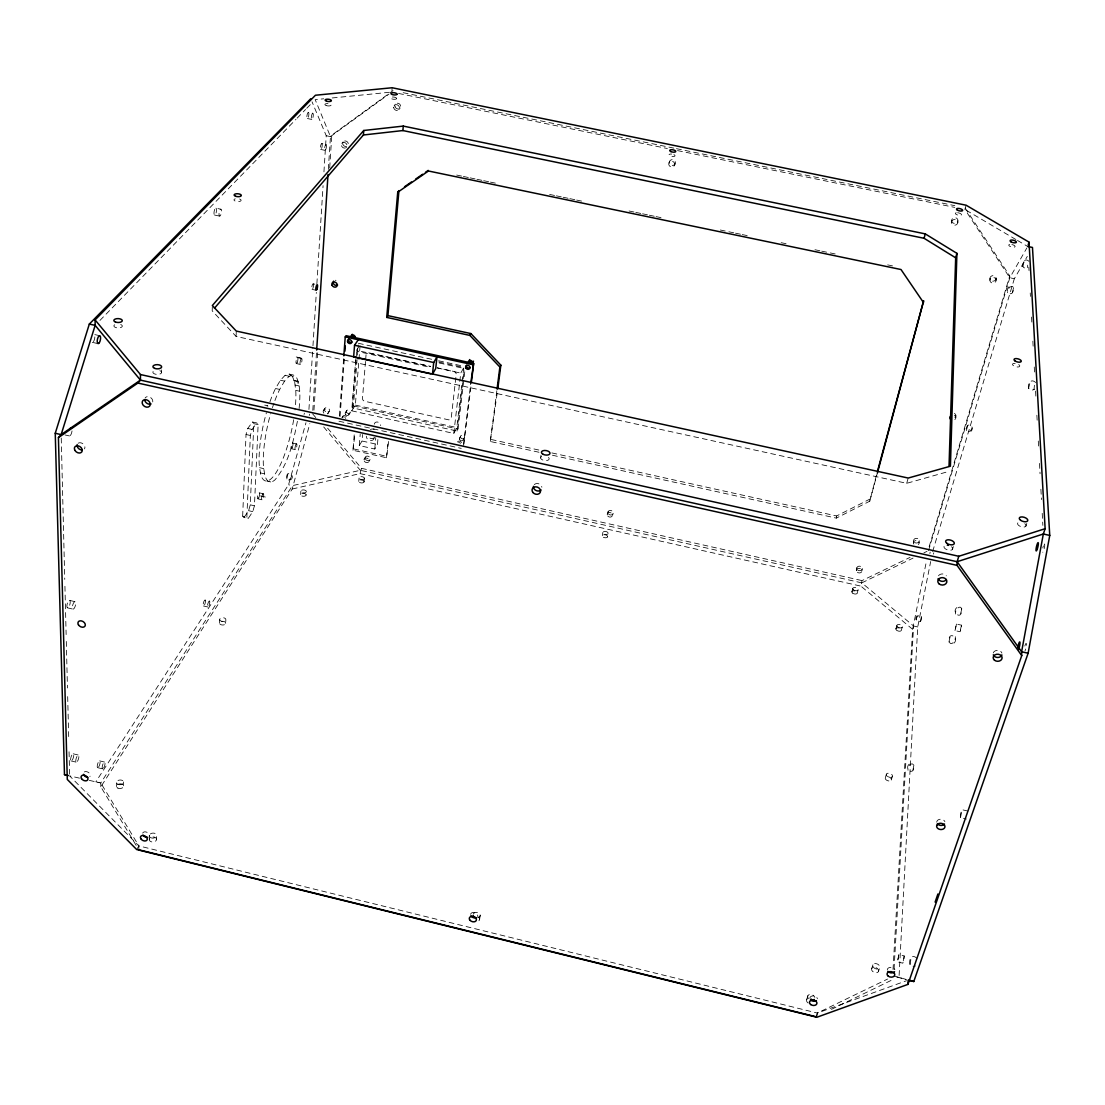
<?xml version="1.0" encoding="UTF-8"?>
<svg xmlns="http://www.w3.org/2000/svg" width="1105" height="1105" viewBox="0 0 1105 1105"><rect width="100%" height="100%" fill="white"/><g stroke="black" fill="none" stroke-linecap="round" stroke-linejoin="round"><path stroke-width="0.75" stroke-dasharray="5 3.75" d="M138.843 849.8L138.857 845.905L100.776 782.975L95.859 781.788L288.557 484.75L305.975 422.718M149.286 839.303L149.327 835.421M156.537 839.662A3.66 2.528 -4.3 0 0 151.509 837.203A3.66 2.528 -4.3 0 0 150.694 841.582A3.66 2.528 -4.3 0 0 156.537 839.662L156.579 835.794A3.66 2.528 -4.3 0 0 151.537 833.336A3.66 2.528 -4.3 0 0 150.736 837.701A3.66 2.528 -4.3 0 0 156.579 835.794M161.565 372.661L161.592 369.899M212.312 306.858L212.201 310.837L236.097 336.431L906.694 483.313L948.864 471.407M955.825 417.662L955.88 415.604M957.842 222.478L957.883 220.724M219.564 622.958L219.688 619.352M236.097 336.431L236.29 331.072M225.724 623.372A3.094 1.865 0.7 0 0 221.359 621.466A3.094 1.865 0.7 0 0 220.848 624.67A3.094 1.865 0.7 0 0 225.724 623.372L225.848 619.767A3.094 1.851 0.7 0 0 221.483 617.861A3.094 1.851 0.7 0 0 220.972 621.051A3.094 1.851 0.7 0 0 225.848 619.767M951.571 222.16L951.75 221.428A3.149 2.873 -9.2 0 1 956.502 219.909A3.149 2.873 -9.2 0 1 956.737 224.467L956.046 224.895A3.149 2.873 -9.2 0 1 951.571 222.16L951.806 219.66A3.149 2.873 -9.3 0 1 956.557 218.155A3.149 2.873 -9.3 0 1 956.792 222.699L956.101 223.127A3.149 2.873 -9.3 0 1 951.64 220.406M242.658 516.173L246.028 434.5L247.755 428.464L252.451 421.986L256.761 422.953L258.128 424.638L254.44 505.772L252.769 511.629L248.238 518.466L244.039 517.499L242.658 516.173L246.857 517.126L248.238 518.466M246.857 517.126L250.352 435.467L252.092 429.431L256.761 422.953M244.039 517.499L248.611 510.69L250.282 504.833L253.832 423.685L252.451 421.986M152.739 401.93L152.78 400.977A4.365 3.398 36.6 0 0 149.437 396.957A4.365 3.398 36.6 0 0 145.073 398.09M905.561 979.237L899 977.4L917.73 626.949L930.659 561.575M919.084 542.9L919.208 540.69M893.02 969.486L912.606 629.311L926.556 560.649M894.056 969.237L913.6 626.01L861.803 582.86L360.327 470.302L292.452 485.62L288.557 484.75M136.191 845.408L100.817 786.829L292.245 489.004L309.828 423.574M913.462 542.9L913.586 540.69M300.657 494.584L300.864 491.186M308.93 409.485L312.853 347.495M312.964 345.782L316.334 292.397M316.873 283.792L323.074 185.654M323.945 171.883L326.224 135.722L312.038 101.812M306.126 494.999A2.749 1.492 3.5 0 0 302.162 493.396A2.749 1.492 3.5 0 0 301.886 495.979A2.749 1.492 3.5 0 0 306.126 494.999L306.334 491.615A2.749 1.492 3.5 0 0 302.383 490.012A2.749 1.492 3.5 0 0 302.093 492.595A2.749 1.492 3.5 0 0 306.334 491.615M312.798 410.342L316.679 350.078M328.351 169.314L330.464 136.606L315.187 99.643L323.696 98.801M313.958 410.162L317.867 349.995M329.704 167.767L331.818 135.1L393.049 90.624M339.373 416.074L343.835 355.824M340.064 416.516L344.415 358.034M438.74 361.984L463.838 367.454L456.835 427.566L453.796 433.436L351.721 410.825L355.81 358.724M464.777 371.681L458.078 429.085L457.069 431.033L352.233 407.828L356.887 348.503M357.619 348.089L357.357 351.431L430.729 367.454M352.233 407.828L353.434 405.936L357.302 356.832M357.44 355.147L358.241 344.981M351.721 410.825L355.34 405.121L360.133 344.843L356.473 350.326L430.48 366.487M388.656 441.448L386.501 457.76L352.965 450.26L354.304 433.574M352.965 450.26L354.967 433.947M365.506 361.432L362.481 398.422A2.721 2.265 31.7 0 0 364.885 401.322L448.34 419.762A2.721 2.293 28.1 0 0 451.227 418.022L456.199 374.402A2.776 2.362 29.4 0 0 453.81 371.432L437.152 367.785M365.645 359.76L366.059 354.705A2.776 2.321 33.2 0 1 368.904 352.882L430.494 366.335M377.882 439.583L377.454 444.445L374.761 449.017L359.277 445.564L360.216 434.168M358.766 481.393L359.042 478.064M359.277 445.564L362.039 441.005L362.578 434.514M292.245 489.004L360.05 473.617L361.487 468.327L326.03 426.323M391.916 90.624L392.151 87.751M364.098 481.531L364.374 478.203M374.761 449.017L375.769 437.621M386.501 457.76L388.048 441.088M299.11 408.588C300.021 398.214 300.974 387.095 296.513 377.371L293.267 374.982L289.179 374.084L285.076 375.341L280.421 380.231L275.518 388.504A54.711 14.379 -77.4 0 0 269.233 403.795M816.885 1017.249L817.327 1013.036L887.564 979.058M912.606 629.311L860.892 586.12L862.024 580.608L910.064 557.376M309.455 414.099L309.276 415.425M862.011 570.663L862.245 568.44M552.445 455.232L836.319 518.121L869.745 501.2L876.679 474.266M856.527 570.65L856.831 567.832M453.796 433.436L459.597 383.159M459.791 381.474L460.757 373.103L463.838 367.454M457.069 431.033L464.155 370.189M463.34 445.412L470.758 383.214M464.003 444.017L470.979 385.742M539.005 452.263L490.288 441.475L496.836 390.728M490.288 441.475L497.568 390.507M836.319 518.121L836.596 515.966L869.98 499.059M540.607 457.912L541.022 455.177M479.556 919.774L480.233 915.272M297.397 421.309C293.322 441.71 288.75 463.63 274.952 479.874A54.725 14.255 -77.4 0 1 264.813 475.219L263.46 466.738A54.725 14.255 -77.4 0 1 270.628 413.684M602.322 535.663L602.902 532.361M607.557 536.837A2.693 1.492 10 0 0 604.048 534.723A2.693 1.492 10 0 0 603.22 537.196A2.693 1.492 10 0 0 607.557 536.837L608.137 533.535A2.693 1.492 10 0 0 604.628 531.422A2.693 1.492 10 0 0 603.8 533.881A2.693 1.492 10 0 0 608.137 533.535M930.148 552.168L929.871 553.55M1027.691 265.159L1027.581 267.617M304.041 414.458L304.414 413.146M933.449 554.13L933.794 552.804M1034.446 385.258L1033.976 389.623L1034.625 388.504M869.745 501.2L877.37 473.078M851.872 591.81L852.77 588.537M857.231 593.026L858.143 589.739M966.102 205.212L964.914 209.48L1009.804 277.769L1014.335 278.709L1027.291 256.388M906.694 483.313L908.186 478.051M895.865 628.897L896.846 625.582M901.376 630.14L902.357 626.825M929.153 546.726L1009.735 275.905L964.955 207.74L964.914 209.48L1016.02 239.592M928.559 550.608L1009.804 277.769L1026.849 247.962M932.661 551.519L1014.335 278.709M806.733 999.473L807.865 995.729M952.524 549.268L953.353 546.561M885.354 777.616L886.431 774.108M816.167 1016.78L817.327 1013.036L906.514 980.729M891.252 780.061A3.204 1.989 19.1 0 0 887.633 776.691A3.204 1.989 19.1 0 0 886.017 779.757A3.204 1.989 19.1 0 0 891.252 780.061L892.343 776.553A3.204 1.975 19 0 0 888.71 773.196A3.204 1.975 19 0 0 887.108 776.249A3.204 1.975 19 0 0 892.343 776.553M871.735 968.505L872.95 964.817M878.461 971.53A3.688 2.555 23.3 0 0 874.359 967.262A3.688 2.555 23.3 0 0 872.48 971.281A3.688 2.555 23.3 0 0 878.461 971.53L879.677 967.842A3.688 2.555 23.2 0 0 875.561 963.574A3.688 2.555 23.2 0 0 873.696 967.579A3.688 2.555 23.2 0 0 879.677 967.842M1025.937 526.118L1026.807 523.466M612.474 515.413L613.178 513.314M607.239 514.239L608.151 511.587M674.464 165.46A3.039 2.859 25.1 0 0 671.453 161.247A3.039 2.859 25.1 0 0 669.285 165.695A3.039 2.859 25.1 0 0 674.464 165.46L675.127 163.844A3.025 2.859 25.1 0 0 672.13 159.645A3.025 2.859 25.1 0 0 669.962 164.093A3.025 2.859 25.1 0 0 675.127 163.844M669.008 162.822L669.685 161.206M463.271 439.901L464.266 437.925M459.583 438.16L460.592 436.199M970.894 431.42C975.839 426.475 966.488 421.447 966.599 428.505C966.875 434.555 972.87 430.577 972.096 425.812M368.96 461.476L370.106 459.514M274.924 400.535A54.725 14.255 -77.4 0 1 279.689 389.43L284.565 381.142L289.192 376.252L293.267 374.982M136.702 849.552L138.857 845.905L817.327 1013.036M364.125 459.224L365.285 457.263M917.288 615.513C912.689 619.946 921.28 625.375 921.335 618.717C921.611 612.723 915.216 616.259 916.128 620.955M921.542 616.424L920.285 621.894M348.849 414.734L350.05 412.842M341.915 417.649L342.743 416.364M345.368 412.621L346.583 410.729M100.817 786.829L100.776 782.975L292.452 485.62M327.895 413.519L329.152 411.626A2.707 2.21 32.4 0 0 327.163 407.69A2.707 2.21 32.4 0 0 324.69 410.632A2.707 2.21 32.4 0 0 329.152 411.626M323.599 410.231L324.856 408.339M953.974 643.151C959.568 637.972 949.181 631.425 949.112 639.312C949.154 647.848 955.894 641.964 955.342 636.701M1009.086 286.734C1004.127 290.546 1011.42 297.618 1013.119 291.168C1015.495 283.294 1007.221 286.264 1007.608 292.701M1013.547 287.645L1012.166 293.654M909.208 764.094C903.987 768.9 913.283 775.337 913.738 768.03C914.747 760.433 906.97 764.536 908.006 770.282M913.89 765.171L912.675 771.373M398.946 109.492L400.176 108.014M394.195 105.624L395.438 104.16M341.846 143.374L343.185 141.854M326.224 135.722L330.464 136.606L331.818 135.1M99.961 320.422L295.947 119.381M297.148 118.138L305.56 109.506M306.762 108.276L312.784 102.102M967.952 811.084L961.972 809.689L960.535 813.874L960.328 817.562L966.461 819.054M966.447 430.577L967.759 424.886M960.48 817.645L962.124 809.772M1035.62 382.496C1028.617 375.617 1024.28 393.035 1033.976 389.623M1028.534 388.477L1030.302 381.418M330.464 136.606L389.001 94.077M898.862 954.637L897.467 961.875L902.799 963.173L904.001 959.651L904.194 955.922L898.862 954.637L897.467 961.875M904.194 955.922L902.799 963.173M916.984 958.339C909.318 950.88 905.948 969.265 915.534 965.95M909.926 964.582L911.376 956.985M290.712 479.777C295.878 476.075 287.383 470.039 286.651 476.283C286.596 483.852 291.61 478.879 291.831 474.459M286.803 478.893L287.922 473.589M1029.045 261.388C1022.94 255.296 1019.155 270.711 1027.47 267.672M831.416 1009.376L892.426 979.79M861.803 582.86L913.034 558.108M923.904 552.845L926.998 551.354M1022.705 266.692L1024.294 260.393M956.847 607.557C951.364 611.935 960.425 619.449 961.433 612.211C963.159 603.289 954.996 607.598 955.355 614.035M961.792 608.662L960.3 615.14M956.488 624.049L954.982 630.61L960.121 631.729L961.143 628.8L961.502 625.181L956.488 624.049L954.982 630.61M961.502 625.181L959.996 631.742M948.905 642.06L950.397 635.582M332.204 97.958L390.093 92.226M403.173 92.696L674.782 148.319M676.467 148.664L954.831 205.668M398.56 93.442L667.365 148.526M677.517 150.598L954.775 207.409M308.378 112.351A3.122 0.856 -80.4 0 1 308.585 116.301L308.378 117.047A3.122 0.856 -80.4 0 1 306.886 116.923L306.914 116.177A3.122 0.856 -80.4 0 1 308.378 112.351L312.812 113.263A3.135 0.856 -80.4 0 1 313.005 117.227L312.798 117.959A3.135 0.856 -80.4 0 1 311.32 117.848L311.348 117.089A3.135 0.856 -80.4 0 1 312.812 113.263M307.383 118.525L311.803 119.451M321.887 143.609A2.997 0.801 -80 0 1 321.583 148.415A2.997 0.801 -80 0 1 320.353 147.545A2.997 0.801 -80 0 1 321.887 143.609L326.141 144.493A2.997 0.787 -80 0 1 325.837 149.299A2.997 0.787 -80 0 1 324.608 148.429A2.997 0.787 -80 0 1 326.141 144.493M456.669 175.06L461.738 176.123M463.423 176.469L468.492 177.532M470.191 177.877L475.261 178.941M476.946 179.286L482.015 180.35M483.714 180.695L488.783 181.759M490.468 182.104L495.537 183.168M549.627 194.439L554.696 195.488M556.381 195.847L561.451 196.897M563.149 197.256L568.219 198.306M569.904 198.665L574.973 199.715M576.672 200.074L581.741 201.124M629.063 210.986L634.132 212.05M635.817 212.395L640.886 213.458M642.585 213.804L647.654 214.867M649.339 215.213L654.409 216.276M656.108 216.621L661.177 217.685M720.322 230.006L733.844 232.824M735.543 233.183L740.612 234.232M742.298 234.592L747.367 235.641M781.166 242.699L786.235 243.749M814.979 249.744L820.048 250.794M821.733 251.153L836.941 254.316M887.647 264.882L892.716 265.946M320.657 149.437L324.911 150.321M215.958 208.168A3.522 1.119 -79.7 0 1 215.807 213.735A3.522 1.119 -79.7 0 1 213.983 212.92A3.522 1.119 -79.7 0 1 215.958 208.168L220.972 209.232A3.522 1.119 -79.7 0 1 220.807 214.798A3.522 1.119 -79.7 0 1 218.997 213.983A3.522 1.119 -79.7 0 1 220.972 209.232M214.536 215.047L219.55 216.11M313.198 283.833A2.832 0.732 -78.7 0 1 312.922 288.212A2.832 0.732 -78.7 0 1 311.721 287.77A2.832 0.732 -78.7 0 1 313.198 283.833L317.259 284.717M312.038 289.372L316.099 290.256M358.379 343.296L431.931 359.332M438.616 360.783L463.699 366.252M439.224 363.006L464.349 368.49M437.207 367.951L460.757 373.103M296.237 356.97L302.963 358.448M297.59 357.633L301.637 358.517M296.347 363.559L300.394 364.457M289.179 374.084L292.452 376.487L296.513 377.371M285.076 375.341L289.192 376.252M99.712 335.685L93.939 334.414A4.061 1.519 -78.1 0 1 94.726 338.116A4.061 1.519 -78.1 0 1 92.737 342.288M293.93 380.272L297.963 381.17M294.151 380.866L298.198 381.764M292.452 376.487L294.704 382.275L298.737 383.159M280.421 380.231L284.565 381.142M295.049 385.023L299.068 385.921M92.323 342.357L98.083 343.641M295.726 390.369L299.717 391.253M355.34 405.121L456.835 427.566M275.518 388.504L279.689 389.43M353.434 405.936L458.078 429.085M491.242 439.5L540.096 450.315M551.892 452.926L836.596 515.966M338.986 421.226L461.255 448.395M264.73 405.107L267.562 405.728M362.039 441.005L377.454 444.445M253.832 423.685L258.128 424.638M353.766 448.948L387.261 456.434M247.755 428.464L252.092 429.431M292.632 442.995L296.554 443.879M246.028 434.5L250.352 435.467M291.416 448.74L295.353 449.625M361.487 468.327L862.024 580.608M360.05 473.617L860.892 586.12M259.606 467.691L263.764 468.63M260.449 472.926L264.592 473.865M913.6 626.01L917.73 626.949M65.085 434.956L69.463 435.95M266.706 481.02L270.78 481.946M259.192 492.83L263.308 493.755M260.449 495.924L267.23 497.457M257.935 498.838L262.037 499.778M250.282 504.833L254.44 505.772M79.477 778.141L69.656 775.903L138.857 845.905M89.312 780.379L100.776 782.975M248.611 510.69L252.769 511.629M205.143 600.112A3.066 0.856 -75.6 0 1 204.522 604.96A3.066 0.856 -75.6 0 1 203.223 604.062A3.066 0.856 -75.6 0 1 205.143 600.112L209.494 601.134A3.066 0.843 -75.6 0 1 208.873 605.968A3.066 0.843 -75.6 0 1 207.602 605.084A3.066 0.843 -75.6 0 1 209.494 601.134M203.458 605.982L207.809 606.99M69.684 600.416A3.881 1.354 -74.6 0 1 69.062 606.535A3.881 1.354 -74.6 0 1 66.935 605.416A3.881 1.354 -74.6 0 1 69.684 600.416L75.154 601.7A3.881 1.354 -74.7 0 1 74.518 607.819A3.881 1.354 -74.7 0 1 72.419 606.7A3.881 1.354 -74.7 0 1 75.154 601.7M67.433 607.833L72.916 609.117M73.248 753.817L78.4 755.06M99.671 760.875L104.602 762.077M71.134 760.931L76.286 762.174M97.682 767.671L102.599 768.873M899 977.4L893.669 976.102L906.528 979.693M1017.484 240.448L1027.705 246.47M312.563 413.781L315.906 417.731M323.682 426.931L360.327 470.302M294.704 382.275L295.795 391.018A54.711 14.379 -77.4 0 1 295.035 409.886M1028.838 267.134L1029.017 270.573M1030.233 292.963L1030.426 296.402M1031.545 317.066L1031.821 322.232M1032.857 341.169L1033.134 346.335M1034.252 366.998L1034.542 372.164M1035.565 391.101L1035.938 397.98M1036.877 415.204L1037.346 423.809M1038.286 441.033L1038.659 447.912M1039.501 463.409L1040.054 473.741M1040.896 489.239L1041.463 499.571M1042.208 513.342L1042.858 525.386M1009.735 275.905L1009.804 277.769M61.245 438.063L64.753 579.393M64.933 586.299L66.134 634.56M66.3 641.452L67.46 687.987M67.681 696.606L68.759 739.701M69.049 751.773L69.615 774.177M996.13 278.322A3.122 2.776 -8.3 0 1 991.475 280.877A3.122 2.776 -8.3 0 1 991.461 276.057A3.122 2.776 -8.3 0 1 996.13 278.322L996.158 280.173A3.122 2.79 -8.2 0 1 991.489 282.742A3.122 2.79 -8.2 0 1 991.475 277.908A3.122 2.79 -8.2 0 1 996.158 280.173M989.914 278.515L989.928 280.38M116.55 782.768L116.578 786.608M123.622 781.926L123.636 785.752M374.084 437.912A4.047 3.315 30.2 0 1 369.94 440.467A4.047 3.315 30.2 0 1 366.363 436.199M370.41 429.541A4.019 3.315 30.3 0 1 374.208 429.486M374.319 424.21A3.329 2.749 30.4 0 1 377.758 422.082A3.329 2.749 30.4 0 1 380.686 425.618M458.547 442.401A2.182 1.823 26.9 0 1 460.454 443.409M342.412 417.138A2.182 1.796 31.6 0 1 344.525 417.138M345.285 417.718A2.182 1.796 31.6 0 1 345.755 418.491M457.47 442A2.182 1.823 26.9 0 1 461.531 443.354M342.522 417.124A2.182 1.782 31.7 0 1 345.05 415.729A2.182 1.782 31.7 0 1 346.514 418.546M78.151 443.243A4.268 3.232 36.3 0 1 83.331 444.113A4.268 3.232 36.3 0 1 84.422 448.892M534.295 484.653A4.337 3.633 22.5 0 1 538.757 483.81A4.337 3.633 22.5 0 1 541.878 487.25M938.504 575.788A4.517 3.702 3.3 0 1 942.372 573.951A4.517 3.702 3.3 0 1 946.336 575.829M993.271 652.945A4.461 3.536 2.4 0 1 997.58 650.375A4.461 3.536 2.4 0 1 1001.904 653.069M936.764 822.203A4.158 3.108 6.3 0 1 940.3 819.233A4.158 3.108 6.3 0 1 944.899 821.678M887.301 969.941A3.895 2.749 8.7 0 1 890.533 967.372A3.895 2.749 8.7 0 1 894.87 969.638M809.882 998.381A3.785 2.638 10.7 0 1 813.418 995.923A3.785 2.638 10.7 0 1 817.369 998.81M470.633 914.346A3.66 2.583 19.2 0 1 474.556 912.633A3.66 2.583 19.2 0 1 477.719 916.086M84.367 771.925A3.702 2.555 28.9 0 1 88.925 772.809A3.702 2.555 28.9 0 1 89.878 776.566M142.697 833.101A3.633 2.486 27 0 1 146.896 832.272A3.633 2.486 27 0 1 149.299 836.084M335.312 280.283A2.845 2.403 37.2 0 1 336.017 280.352M345.437 147.946A3.011 2.611 44.2 0 1 341.417 145.404A3.011 2.611 44.2 0 1 344.387 142.504A3.011 2.611 44.2 0 1 346.873 146.537M346.542 147.145A3.011 2.611 44.2 0 1 346.058 147.628M323.82 413.104A2.707 2.224 32.4 0 1 324.041 409.845A2.707 2.224 32.4 0 1 327.688 410.659A2.707 2.224 32.4 0 1 327.453 413.905M913.863 544.061A2.818 2.334 3.9 0 1 914.595 540.98A2.818 2.334 3.9 0 1 918.379 541.395A2.818 2.334 3.9 0 1 918.31 544.558M954.361 413.422A2.956 2.542 -0.6 0 1 954.444 417.828M954.306 415.466A2.956 2.555 -0.6 0 1 954.375 419.886M374.595 437.566A4.033 3.315 30.3 0 1 367.924 436.088M72.005 430.936A4.102 1.547 -76.7 0 1 70.126 435.66A4.102 1.547 -76.7 0 1 68.51 433.92M272.452 407.648A54.725 14.255 -77.4 0 1 273.93 403.297M267.051 406.115A3.177 0.856 -77.6 0 1 267.907 406.184M293.654 419.762A54.711 14.379 -77.4 0 1 276.747 471.559A54.711 14.379 -77.4 0 1 260.67 474.294L259.302 465.799A54.711 14.379 -77.4 0 1 266.416 412.759M1024.846 646.038A4.31 0.746 -77.7 0 1 1026.393 644.215A4.31 0.746 -77.7 0 1 1025.012 650.9M1044.266 544.116A4.254 0.732 -77.1 0 1 1044.446 547.334A4.254 0.732 -77.1 0 1 1042.775 552.251M1042.83 547.942A4.254 0.732 -77.1 0 1 1043.396 545.898M673.898 154.645A3.066 1.146 9.8 0 1 673.815 156.468A3.066 1.146 9.8 0 1 669.188 155.266A3.066 1.146 9.8 0 1 671.674 154.065M957.634 212.726A3.163 1.16 13.2 0 1 961.474 214.757A3.163 1.16 13.2 0 1 957.068 214.826A3.163 1.16 13.2 0 1 956.239 212.754M1011.89 244.55A3.26 1.216 13.9 0 1 1015.012 246.76A3.26 1.216 13.9 0 1 1010.384 246.567A3.26 1.216 13.9 0 1 1009.652 244.454M1018.686 364.567A3.743 1.588 15.1 0 1 1018.299 366.971A3.743 1.588 15.1 0 1 1012.884 365.175A3.743 1.588 15.1 0 1 1015.164 363.393M1024.749 523.701A4.406 2.155 17.2 0 1 1024.597 526.947A4.406 2.155 17.2 0 1 1018.368 525.151A4.406 2.155 17.2 0 1 1019.611 522.223M951.46 546.74A4.503 2.307 16.5 0 1 951.626 549.986A4.503 2.307 16.5 0 1 945.756 549.102A4.503 2.307 16.5 0 1 944.582 545.704M548.494 457.415A4.323 2.265 8.5 0 1 547.237 460.44A4.323 2.265 8.5 0 1 541.298 459.114A4.323 2.265 8.5 0 1 542.569 456.103M120.707 324.497A4.227 1.961 1.5 0 1 121.398 327.26A4.227 1.961 1.5 0 1 115.472 327.453A4.227 1.961 1.5 0 1 114.782 324.704M159.88 370.672A4.365 2.113 1.7 0 1 160.46 373.794A4.365 2.113 1.7 0 1 154.023 373.656A4.365 2.113 1.7 0 1 154.576 370.562M239.619 199.011A3.591 1.478 4.2 0 1 240.282 201.207A3.591 1.478 4.2 0 1 235.006 200.972A3.591 1.478 4.2 0 1 235.255 198.817M808.073 1002.981A3.757 2.721 22.5 0 1 806.912 999.169A3.757 2.721 22.5 0 1 811.36 998.616M477.802 916.667A3.605 2.68 7.7 0 1 477.926 921.335M473.147 914.249A3.619 2.68 7.7 0 1 479.128 913.324A3.619 2.68 7.7 0 1 477.636 917.758M808.501 998.616A3.757 2.707 22.4 0 1 809.73 994.486A3.757 2.707 22.4 0 1 814.841 997.442M296.099 444.265L295.85 444.721A2.942 0.732 -77.3 0 0 294.994 448.188A2.942 0.732 -77.3 0 0 295.56 449.528L295.809 449.238A2.942 0.732 -77.3 0 0 296.914 445.315A2.942 0.732 -77.3 0 0 296.099 444.265M262.797 494.197L262.52 494.695A3.08 0.815 -76.8 0 0 261.623 498.341A3.08 0.815 -76.8 0 0 262.286 499.64L262.548 499.322A3.08 0.815 -76.8 0 0 263.722 495.192A3.08 0.815 -76.8 0 0 262.797 494.197M301.168 358.835L300.919 359.277A3.025 0.787 -78 0 0 300.035 362.841A3.025 0.787 -78 0 0 300.615 364.388L300.864 364.125A3.025 0.787 -78 0 0 301.997 360.133A3.025 0.787 -78 0 0 301.168 358.835M364.332 478.576L364.111 478.921A2.68 1.45 4.8 0 1 361.874 479.584A2.68 1.45 4.8 0 1 359.484 478.797L359.18 478.437A2.68 1.45 4.8 0 1 361.542 476.669A2.68 1.45 4.8 0 1 364.332 478.576M364.042 481.904L363.821 482.25A2.68 1.45 4.8 0 1 361.597 482.926A2.68 1.45 4.8 0 1 359.208 482.139L358.904 481.78A2.68 1.45 4.8 0 1 361.266 480.012A2.68 1.45 4.8 0 1 364.042 481.904M396.585 98.635L396.336 98.897A3.053 1.105 6.5 0 1 393.836 99.27A3.053 1.105 6.5 0 1 391.101 98.525L390.742 98.221A3.053 1.105 6.5 0 1 393.366 97.019A3.053 1.105 6.5 0 1 396.585 98.635M608.441 513.88A2.68 2.238 18.7 0 0 612.985 513.866A2.68 2.238 18.7 0 0 610.264 510.441A2.68 2.238 18.7 0 0 608.441 513.88M914.457 542.334A2.804 2.334 3.8 0 0 919.125 541.298A2.804 2.334 3.8 0 0 915.603 538.425A2.804 2.334 3.8 0 0 914.457 542.334M857.646 570.028A2.749 2.265 6.7 0 0 862.176 569.034A2.749 2.265 6.7 0 0 858.696 566.23A2.749 2.265 6.7 0 0 857.646 570.028M394.968 106.246A3.066 2.707 45.9 0 0 399.679 108.511A3.066 2.707 45.9 0 0 398.795 103.497A3.066 2.707 45.9 0 0 394.968 106.246M342.757 143.885A3.011 2.611 44.3 0 0 347.384 146.095A3.011 2.611 44.3 0 0 346.445 141.233A3.011 2.611 44.3 0 0 342.757 143.885M365.396 459.003A2.666 2.169 29.7 0 0 369.802 459.998A2.666 2.169 29.7 0 0 367.896 456.158A2.666 2.169 29.7 0 0 365.396 459.003M393.725 107.71A3.066 2.721 45.9 0 0 398.435 109.989A3.066 2.721 45.9 0 0 397.551 104.961A3.066 2.721 45.9 0 0 393.725 107.71M364.236 460.965A2.666 2.182 29.7 0 0 368.656 461.959A2.666 2.182 29.7 0 0 366.736 458.119A2.666 2.182 29.7 0 0 364.236 460.965M607.736 515.98A2.693 2.251 18.7 0 0 612.28 515.966A2.693 2.251 18.7 0 0 609.559 512.527A2.693 2.251 18.7 0 0 607.736 515.98M857.411 572.266A2.749 2.279 6.8 0 0 861.955 571.257A2.749 2.279 6.8 0 0 858.447 568.453A2.749 2.279 6.8 0 0 857.411 572.266M345.354 414.168A2.03 1.671 31.7 0 0 348.71 414.914A2.03 1.671 31.7 0 0 347.232 411.958A2.03 1.671 31.7 0 0 345.354 414.168M459.749 439.735A2.03 1.699 26.9 0 0 463.161 440.094A2.03 1.699 26.9 0 0 461.379 437.262A2.03 1.699 26.9 0 0 459.749 439.735M346.569 412.262A2.03 1.671 31.7 0 0 349.926 413.008A2.03 1.671 31.7 0 0 348.448 410.052A2.03 1.671 31.7 0 0 346.569 412.262M460.744 437.773A2.03 1.699 27 0 0 464.155 438.132A2.03 1.699 27 0 0 462.373 435.301A2.03 1.699 27 0 0 460.744 437.773M77.405 761.345A3.716 1.174 -73.2 0 0 78.662 755.268A3.716 1.174 -73.2 0 0 75.969 759.245A3.716 1.174 -73.2 0 0 77.405 761.345M103.621 768.072A3.536 1.077 -73.5 0 0 104.837 762.257A3.536 1.077 -73.5 0 0 102.337 766.083A3.536 1.077 -73.5 0 0 103.621 768.072M72.253 760.102A3.716 1.188 -73.2 0 0 73.51 754.011A3.716 1.188 -73.2 0 0 70.803 757.989A3.716 1.188 -73.2 0 0 72.253 760.102M98.704 766.87A3.536 1.077 -73.4 0 0 99.92 761.069A3.536 1.077 -73.4 0 0 97.406 764.881A3.536 1.077 -73.4 0 0 98.704 766.87M297.065 362.799A3.025 0.787 -78.1 0 0 297.77 357.771A3.025 0.787 -78.1 0 0 296.057 361.211A3.025 0.787 -78.1 0 0 297.065 362.799M292.134 447.898A2.942 0.746 -77.3 0 0 292.811 443.091A2.942 0.746 -77.3 0 0 291.14 446.6A2.942 0.746 -77.3 0 0 292.134 447.898M258.708 497.899A3.08 0.815 -76.8 0 0 259.385 492.913A3.08 0.815 -76.8 0 0 257.575 496.684A3.08 0.815 -76.8 0 0 258.708 497.899M326.307 105.597A3.135 1.146 5.8 0 0 331.113 105.099A3.135 1.146 5.8 0 0 326.569 103.635A3.135 1.146 5.8 0 0 326.307 105.597M852.535 593.067A2.763 1.506 15.5 0 0 857.107 593.399A2.763 1.506 15.5 0 0 854.013 590.802A2.763 1.506 15.5 0 0 852.535 593.067M896.597 630.209A2.845 1.575 16.8 0 0 901.252 630.541A2.845 1.575 16.8 0 0 898.006 627.806A2.845 1.575 16.8 0 0 896.597 630.209M117.904 788.141A3.564 2.362 -4.3 0 0 123.622 786.373A3.564 2.362 -4.3 0 0 118.774 784.053A3.564 2.362 -4.3 0 0 117.904 788.141M117.89 784.301A3.564 2.362 -4.2 0 0 123.608 782.533A3.564 2.362 -4.2 0 0 118.76 780.213A3.564 2.362 -4.2 0 0 117.89 784.301M897.578 626.894A2.845 1.575 16.7 0 0 902.233 627.226A2.845 1.575 16.7 0 0 898.987 624.491A2.845 1.575 16.7 0 0 897.578 626.894M853.433 589.78A2.763 1.506 15.5 0 0 858.005 590.111A2.763 1.506 15.5 0 0 854.911 587.515A2.763 1.506 15.5 0 0 853.433 589.78"/><path stroke-width="1.5" d="M58.427 437.621L137.863 383.062L140.432 380.12L140.459 374.54L95.085 319.911L315.45 95.237L392.151 87.751L966.102 205.212L1029.017 242.119L1045.123 528.701L1043.327 534.005L1021.614 651.743L1021.738 655.583L907.937 984.389L816.885 1017.249L136.702 849.552L67.281 779.439L58.427 437.621L61.148 434.61L140.432 380.12L957.11 561.713L1043.327 534.005L1049.75 535.414L1028.12 653.221L913.78 981.516L909.553 980.494M1021.738 655.583L957.027 565.359L957.11 561.713L958.795 556.271L1045.123 528.701M956.916 253.349L950.411 466.213L908.186 478.051L236.29 331.072L212.34 305.533L363.752 130.487L403.27 126.094L925.258 233.887L956.916 253.349L955.673 257.81L949.029 466.241M907.937 984.389L908.144 980.149M316.679 350.078L328.019 174.48M877.37 473.078L923.656 300.74L877.577 470.965M343.835 355.824L345.243 336.887L346.072 335.685L473.644 363.462L471.393 382.316M344.926 351.155L345.312 346.003M214.439 308.226L363.407 134.99L363.752 130.487M358.269 339.732L354.553 345.243L353.641 356.984L430.798 373.863M363.407 134.99L402.883 130.556L403.27 126.094M386.722 317.411L397.731 192.242L398.933 190.64L387.91 315.629L386.722 317.411L469.874 335.409L499.888 367.04L497.057 389.029M433.713 362.509L432.469 374.236L435.729 368.545L436.972 356.874L433.713 362.509L354.553 345.243M470.758 383.214L473.644 363.462M497.789 388.822L500.841 365.161L470.896 333.572L387.91 315.629M955.673 257.81L924.084 238.293L925.258 233.887M1028.147 245.02L1029.017 242.119M68.358 775.586L64.477 774.633L55.25 433.271L89.325 324.069L310.754 98.732M935.106 902.108L937.91 893.986M499.888 367.04L500.841 365.161M469.874 335.409L470.896 333.572M404.513 186.786L411.488 181.966M415.673 179.065L422.649 174.245M425.439 172.325L428.229 170.391M397.731 192.242L428.464 170.999L901.003 269.523L923.531 302.618M1027.705 246.47L1032.471 247.451L1049.75 535.414M402.883 130.556L924.084 238.293M345.243 336.887L472.968 364.719M89.325 324.069L95.154 325.353L140.432 380.12M140.459 374.54L958.795 556.271M137.863 383.062L957.027 565.359M55.25 433.271L61.148 434.61L95.154 325.353L95.085 319.911M1028.12 653.221L1021.614 651.743L957.11 561.713M64.477 774.633L67.778 775.392M138.843 849.8L816.167 1016.78M908.849 980.149L913.78 981.516M470.15 367.551A2.238 1.92 29.1 0 1 466.421 365.244M351.943 342.011A2.251 1.879 34.3 0 1 348.931 341.486A2.251 1.879 34.3 0 1 348.987 338.71M151.095 403.933A4.365 3.398 36.6 0 1 146.164 402.69L145.446 401.833A4.365 3.398 36.6 0 1 144.727 399.886M82.06 449.984A4.268 3.232 36.3 0 1 77.17 444.583M541.049 489.902A4.337 3.633 22.5 0 1 536.063 490.523A4.337 3.633 22.5 0 1 533.453 486.338M946.405 579.531A4.517 3.702 3.3 0 1 941.943 581.327A4.517 3.702 3.3 0 1 938.117 578.606M1001.904 654.906A4.461 3.536 2.4 0 1 997.594 657.461A4.461 3.536 2.4 0 1 993.285 654.782M944.526 824.026A4.158 3.108 6.3 0 1 937.358 823.778M894.567 971.709A3.895 2.749 8.7 0 1 887.881 971.35M816.415 1000.647A3.785 2.638 10.7 0 1 810.49 999.749M476.407 917.647A3.66 2.583 19.2 0 1 470.923 915.755M87.792 777.326A3.702 2.555 28.9 0 1 83.51 774.356M147.697 837.286A3.633 2.486 27 0 1 143.028 835.173M337.619 285.049A2.845 2.403 37.2 0 1 333.6 281.112M950.811 419.541A2.956 2.555 -0.6 0 1 950.742 415.936M351.349 337.508A2.1 1.754 34.4 0 1 351.915 335.036A2.1 1.754 34.4 0 1 354.677 335.975A2.1 1.754 34.4 0 1 354.111 338.462M468.782 363.089A2.1 1.796 29.1 0 1 469.528 360.589A2.1 1.796 29.1 0 1 472.332 361.722A2.1 1.796 29.1 0 1 471.338 364.125M473.493 361.142A2.086 1.796 29.1 0 1 470.923 362.164A2.086 1.796 29.1 0 1 469.639 359.567M355.34 336.652A2.1 1.754 34.4 0 1 352.288 334.276M69.753 429.072A4.102 1.547 -76.7 0 1 71.48 428.077M1017.76 647.82A4.31 0.732 -77.7 0 1 1019.238 642.433A4.31 0.732 -77.7 0 1 1019.929 643.828A4.31 0.732 -77.7 0 1 1018.575 649.45M947.261 545.193A4.503 2.307 16.5 0 1 948.394 545.359M475.772 917.675A3.619 2.68 7.7 0 1 473.175 915.644M814.261 999.445A3.757 2.707 22.4 0 1 810.973 1000.053M150.266 403.96L150.225 404.913A4.379 3.412 36.6 0 1 143.636 405.673L142.918 404.817A4.379 3.412 36.6 0 1 144.824 399.665A4.379 3.412 36.6 0 1 150.266 403.96M936.75 825.463L936.639 826.264A4.171 3.108 6.3 0 0 939.789 829.385A4.171 3.108 6.3 0 0 944.416 828.101L944.816 827.355A4.171 3.108 6.3 0 0 941.792 823.432A4.171 3.108 6.3 0 0 936.75 825.463M396.944 94.312L396.709 94.56A3.053 1.091 6.6 0 1 394.195 94.933A3.053 1.091 6.6 0 1 391.46 94.187L391.101 93.897A3.053 1.091 6.6 0 1 393.725 92.696A3.053 1.091 6.6 0 1 396.944 94.312M466.006 368.241A2.251 1.92 29 0 0 469.763 368.435A2.251 1.92 29 0 0 467.65 365.341A2.251 1.92 29 0 0 466.006 368.241M347.743 342.205A2.251 1.879 34.3 0 0 351.445 342.909A2.251 1.879 34.3 0 0 349.719 339.608A2.251 1.879 34.3 0 0 347.743 342.205M888.268 976.185A3.895 2.749 8.7 0 0 894.691 975.287A3.895 2.749 8.7 0 0 889.801 971.64A3.895 2.749 8.7 0 0 888.268 976.185M994.472 660.21A4.475 3.55 2.5 0 0 1001.959 658.732A4.475 3.55 2.5 0 0 996.475 654.312A4.475 3.55 2.5 0 0 994.472 660.21M78.441 624.808A3.978 2.859 31.9 0 0 84.85 626.328A3.978 2.859 31.9 0 0 81.563 620.927A3.978 2.859 31.9 0 0 78.441 624.808M74.933 450.384A4.282 3.232 36.2 0 0 81.77 451.945A4.282 3.232 36.2 0 0 78.262 445.881A4.282 3.232 36.2 0 0 74.933 450.384M81.535 778.638A3.716 2.555 28.9 0 0 87.557 780.102A3.716 2.555 28.9 0 0 84.477 775.268A3.716 2.555 28.9 0 0 81.535 778.638M140.874 838.806A3.647 2.486 26.9 0 0 146.827 840.283A3.647 2.486 26.9 0 0 143.871 835.601A3.647 2.486 26.9 0 0 140.874 838.806M470.067 920.327A3.674 2.583 19.2 0 0 476.186 920.631A3.674 2.583 19.2 0 0 472.305 916.404A3.674 2.583 19.2 0 0 470.067 920.327M810.669 1004.528A3.785 2.638 10.8 0 0 816.857 1003.699A3.785 2.638 10.8 0 0 812.009 1000.149A3.785 2.638 10.8 0 0 810.669 1004.528M939.167 583.937A4.53 3.716 3.3 0 0 946.723 582.321A4.53 3.716 3.3 0 0 941.087 577.735A4.53 3.716 3.3 0 0 939.167 583.937M532.928 492.485A4.351 3.633 22.5 0 0 540.235 492.443A4.351 3.633 22.5 0 0 535.732 486.835A4.351 3.633 22.5 0 0 532.928 492.485M332.135 285.339A2.859 2.403 37.1 0 0 336.804 286.347A2.859 2.403 37.1 0 0 334.732 282.079A2.859 2.403 37.1 0 0 332.135 285.339M99.367 342.647A4.061 1.506 -78.1 0 0 100.072 335.892A4.061 1.506 -78.1 0 0 97.254 340.437A4.061 1.506 -78.1 0 0 99.367 342.647M316.983 289.096A2.832 0.732 -78.7 0 0 317.259 284.717A2.832 0.732 -78.7 0 0 315.795 288.64A2.832 0.732 -78.7 0 0 316.983 289.096M1037.291 549.047A4.254 0.718 -77.1 0 0 1038.134 542.624A4.254 0.718 -77.1 0 0 1036.103 548.646A4.254 0.718 -77.1 0 0 1037.291 549.047M235.655 196.289A3.605 1.464 4.2 0 0 241.304 195.571A3.605 1.464 4.2 0 0 236.208 193.789A3.605 1.464 4.2 0 0 235.655 196.289M326.583 101.177A3.135 1.133 5.8 0 0 331.403 100.693A3.135 1.133 5.8 0 0 326.845 99.215A3.135 1.133 5.8 0 0 326.583 101.177M115.445 322.025A4.24 1.948 1.5 0 0 122.254 320.92A4.24 1.948 1.5 0 0 116.495 318.71A4.24 1.948 1.5 0 0 115.445 322.025M154.645 368.379A4.379 2.113 1.7 0 0 161.62 367.122A4.379 2.113 1.7 0 0 155.584 364.774A4.379 2.113 1.7 0 0 154.645 368.379M542.845 454.169A4.337 2.251 8.5 0 0 549.931 453.713A4.337 2.251 8.5 0 0 544.378 450.481A4.337 2.251 8.5 0 0 542.845 454.169M946.833 543.301A4.517 2.307 16.4 0 0 954.181 543.853A4.517 2.307 16.4 0 0 948.891 539.793A4.517 2.307 16.4 0 0 946.833 543.301M1020.592 520.275A4.406 2.141 17.1 0 0 1027.678 520.828A4.406 2.141 17.1 0 0 1022.36 516.933A4.406 2.141 17.1 0 0 1020.592 520.275M1015.108 361.004A3.757 1.588 15.1 0 0 1021.186 361.556A3.757 1.588 15.1 0 0 1016.628 358.6A3.757 1.588 15.1 0 0 1015.108 361.004M1011.006 241.857A3.274 1.216 13.9 0 0 1016.31 242.396A3.274 1.216 13.9 0 0 1012.346 240.061A3.274 1.216 13.9 0 0 1011.006 241.857M957.372 210.116A3.163 1.146 13.1 0 0 962.552 210.654A3.163 1.146 13.1 0 0 958.808 208.444A3.163 1.146 13.1 0 0 957.372 210.116M670.873 151.578A3.08 1.133 9.8 0 0 675.763 151.565A3.08 1.133 9.8 0 0 671.647 149.714A3.08 1.133 9.8 0 0 670.873 151.578"/></g></svg>
